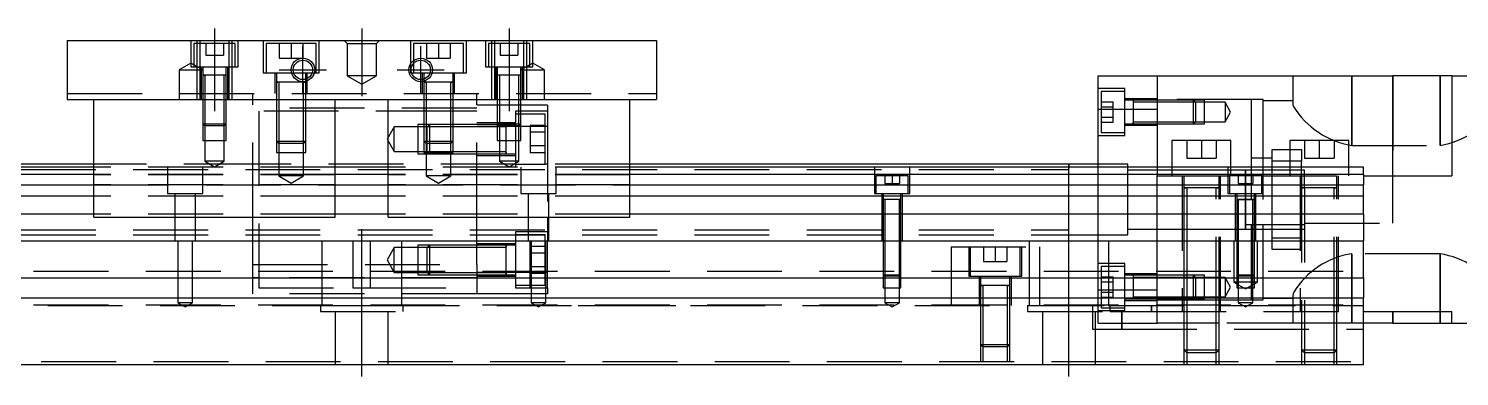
# Model space of a CAD drawing. Extents: x -13 to 549, y -281 to 77.
# Drawn here: x 113.4 to 356.3, y -223.6 to -164.6 of the extents above; entities that cross this region are included whole.
import ezdxf

# ---------------------------------------------------------------- set-up
doc = ezdxf.new("R2010")
doc.units = 0
doc.linetypes.add('CENTER', pattern=[50.8, 31.75, -6.35, 6.35, -6.35])
doc.linetypes.add('DASHED', pattern=[19.05, 12.7, -6.35])
doc.layers.get('0').update_dxf_attribs({"linetype": 'CONTINUOUS'})
doc.layers.add('CENTER', color=1, linetype='CENTER')

msp = doc.modelspace()

# ---------------------------------------------------------------- linework, layer by layer
at = {"color": 7, "linetype": 'CONTINUOUS'}
for p, q in [((120, -166.61), (120, -176.61)), ((120, -166.61), (220, -166.61)), ((220, -166.61), (220, -176.61)), ((295, -178.28029), (295, -172.61)), ((295, -172.61), (305, -172.61)), ((305, -172.61), (345, -172.61)), ((305, -172.61), (305, -188.11)), ((345, -189.61), (345, -172.61)), ((355, -172.61), (345, -172.61)), ((355, -172.61), (355, -189.61)), ((355, -172.61), (369, -172.61)), ((120, -176.61), (220, -176.61)), ((124.5, -196.61), (124.5, -176.61)), ((165.5, -196.61), (165.5, -176.61)), ((174.5, -196.61), (174.5, -176.61)), ((215.5, -196.61), (215.5, -176.61)), ((295, -188.11), (295, -178.28029)), ((295, -178.28029), (305, -178.28029)), ((317.5, -183.61), (307.5, -183.61)), ((307.5, -183.61), (307.5, -188.11)), ((317.5, -188.11), (317.5, -183.61)), ((337.5, -183.61), (327.5, -183.61)), ((327.5, -183.61), (327.5, -188.11)), ((337.5, -188.11), (337.5, -183.61)), ((124.5, -188.11), (0, -188.11)), ((124.5, -189.362272), (0, -189.362272)), ((124.5, -187.61), (60.5, -187.61)), ((174.5, -188.11), (165.5, -188.11)), ((174.5, -189.362272), (165.5, -189.362272)), ((290.005, -187.61), (215.5, -187.61)), ((340, -188.11), (215.5, -188.11)), ((340, -189.362272), (215.5, -189.362272)), ((295, -187.61), (289.995, -187.61)), ((290, -193.61), (290, -187.609994)), ((290, -199.610006), (290, -187.609994)), ((290, -188.108756), (290, -187.61)), ((290, -198.735), (290, -188.485)), ((320, -193.61), (320, -188.609994)), ((320, -198.610006), (320, -188.609994)), ((320, -189.36), (320, -189.61)), ((321, -189.36), (320, -189.36)), ((324.5, -189.36), (321, -189.36)), ((327.5, -189.36), (324.5, -189.36)), ((329.5, -189.36), (327.5, -189.36)), ((330, -189.36), (329.5, -189.36)), ((340, -189.362272), (340, -188.11)), ((340, -189.362272), (340, -191.13668)), ((0, -191.13668), (124.5, -191.13668)), ((165.5, -191.13668), (174.5, -191.13668)), ((215.5, -191.13668), (340, -191.13668)), ((320, -190.91), (320, -192.61)), ((340, -189.61), (355, -189.61)), ((340, -193.033076), (340, -191.13668)), ((124.5, -193.033076), (0, -193.033076)), ((174.5, -193.033076), (165.5, -193.033076)), ((340, -193.033076), (215.5, -193.033076)), ((320, -192.61), (320, -193.61)), ((340, -196.087372), (340, -193.033076)), ((124.5, -196.087372), (0, -196.087372)), ((124.5, -196.61), (165.5, -196.61)), ((174.5, -196.087372), (165.5, -196.087372)), ((174.5, -196.61), (215.5, -196.61)), ((340, -196.087372), (215.5, -196.087372)), ((340, -196.087372), (340, -200.61)), ((290, -199.610006), (290, -198.735)), ((320, -197.86), (330, -197.86)), ((0, -200.61), (340, -200.61)), ((340, -206.91), (340, -200.61)), ((0, -206.91), (340, -206.91)), ((340, -206.91), (340, -210.31)), ((0, -210.31), (340, -210.31)), ((340, -221.61), (340, -210.31)), ((340, -212.61), (355, -212.61)), ((345, -214.61), (345, -212.61)), ((355, -214.61), (355, -212.61)), ((345, -214.61), (340, -214.61)), ((345, -214.61), (355, -214.61)), ((355, -214.61), (369, -214.61)), ((0, -221.61), (340, -221.61))]:
    msp.add_line(p, q, dxfattribs=at)
at = {"color": 3, "linetype": 'DASHED'}
for p, q in [((141, -166.61), (141, -171.11)), ((148.5, -167.11), (141.5, -167.11)), ((141.5, -167.11), (141.5, -171.11)), ((142.000006, -166.61), (142.000006, -167.11)), ((142.000006, -167.11), (142.000006, -171.11)), ((142.5, -166.61), (142.5, -176.61)), ((143.5, -167.11), (143.5, -169.11)), ((145, -167.11), (145, -169.11)), ((146.5, -167.11), (146.5, -169.11)), ((147.5, -176.61), (147.5, -166.61)), ((147.999994, -167.11), (147.999994, -166.61)), ((147.999994, -171.11), (147.999994, -167.11)), ((148.5, -171.11), (148.5, -167.11)), ((149, -171.11), (149, -166.61)), ((153.25, -166.61), (153.25, -172.11)), ((162.25, -167.11), (153.75, -167.11)), ((153.75, -167.11), (153.75, -172.11)), ((156, -167.11), (156, -169.61)), ((158, -167.11), (158, -169.61)), ((160, -167.11), (160, -169.61)), ((162.25, -172.11), (162.25, -167.11)), ((162.75, -172.11), (162.75, -166.61)), ((167.5, -167.11), (167, -166.61)), ((167.5, -167.11), (167.5, -172.61)), ((167.5, -167.11), (172.5, -167.11)), ((172.5, -167.11), (173, -166.61)), ((172.5, -172.61), (172.5, -167.11)), ((178.25, -166.61), (178.25, -172.11)), ((187.25, -167.11), (178.75, -167.11)), ((178.75, -167.11), (178.75, -170.04875)), ((181, -167.11), (181, -169.61)), ((183, -167.11), (183, -169.61)), ((185, -167.11), (185, -169.61)), ((187.25, -172.11), (187.25, -167.11)), ((187.75, -172.11), (187.75, -166.61)), ((191, -166.61), (191, -171.11)), ((198.5, -167.11), (191.5, -167.11)), ((191.5, -167.11), (191.5, -171.11)), ((192.000006, -166.61), (192.000006, -167.11)), ((192.000006, -167.11), (192.000006, -171.11)), ((192.5, -166.61), (192.5, -176.61)), ((193.5, -167.11), (193.5, -169.11)), ((195, -167.11), (195, -169.11)), ((196.5, -167.11), (196.5, -169.11)), ((197.5, -176.61), (197.5, -166.61)), ((197.999994, -167.11), (197.999994, -166.61)), ((197.999994, -171.11), (197.999994, -167.11)), ((198.5, -171.11), (198.5, -167.11)), ((199, -171.11), (199, -166.61)), ((143.5, -169.11), (145, -169.11)), ((145, -169.11), (146.5, -169.11)), ((156, -169.61), (158, -169.61)), ((158, -169.61), (160, -169.61)), ((181, -169.61), (183, -169.61)), ((183, -169.61), (185, -169.61)), ((193.5, -169.11), (195, -169.11)), ((195, -169.11), (196.5, -169.11)), ((141, -170.4553), (139, -171.61)), ((139, -171.61), (143, -171.61)), ((139, -171.61), (139, -176.61)), ((143, -171.61), (141, -170.4553)), ((141, -171.11), (149, -171.11)), ((142.000006, -171.11), (142.000006, -176.61)), ((142.75, -171.11), (142.75, -176.61)), ((143, -171.11), (143, -172.51)), ((147, -172.51), (147, -171.11)), ((147.25, -176.61), (147.25, -171.11)), ((147.999994, -176.61), (147.999994, -171.11)), ((153.25, -172.11), (162.75, -172.11)), ((155.25, -172.11), (155.25, -175.61)), ((155.5, -172.11), (155.5, -173.71)), ((160.5, -173.182418), (160.5, -172.11)), ((160.75, -175.61), (160.75, -172.11)), ((178.25, -172.11), (187.75, -172.11)), ((178.75, -170.04875), (178.75, -170.532968)), ((178.75, -170.532968), (178.75, -172.11)), ((180.25, -172.11), (180.25, -175.61)), ((180.5, -172.11), (180.5, -173.182418)), ((185.5, -173.71), (185.5, -172.11)), ((185.75, -175.61), (185.75, -172.11)), ((191, -171.11), (199, -171.11)), ((192.000006, -171.11), (192.000006, -176.61)), ((192.75, -171.11), (192.75, -176.61)), ((193, -171.11), (193, -172.51)), ((199, -170.4553), (197, -171.61)), ((197, -172.51), (197, -171.11)), ((197, -171.61), (201, -171.61)), ((197.25, -176.61), (197.25, -171.11)), ((197.999994, -176.61), (197.999994, -171.11)), ((201, -171.61), (199, -170.4553)), ((201, -176.61), (201, -171.61)), ((147.000006, -172.51), (142.999994, -172.51)), ((147.000006, -172.51), (142.999994, -172.51)), ((147.000006, -172.51), (142.999994, -172.51)), ((143, -172.505), (143, -172.51)), ((143, -172.51), (143.216462, -172.51)), ((143.216708, -172.51), (143, -172.51)), ((143, -172.51), (143, -176.61)), ((143, -172.51), (143, -172.515)), ((146.783332, -172.51), (143.216708, -172.51)), ((143.35, -172.51), (143.35, -176.61)), ((146.65, -176.61), (146.65, -172.51)), ((147, -172.51), (146.783332, -172.51)), ((146.783538, -172.51), (147, -172.51)), ((147, -172.51), (147, -172.505)), ((147, -176.61), (147, -172.51)), ((147, -172.515), (147, -172.51)), ((160.500006, -173.71), (155.499994, -173.71)), ((160.500006, -173.71), (155.499994, -173.71)), ((155.5, -173.705), (155.5, -173.71)), ((155.5, -173.71), (155.757448, -173.71)), ((155.757468, -173.71), (155.5, -173.71)), ((155.5, -173.71), (155.5, -173.715)), ((155.5, -173.71), (155.5, -175.61)), ((160.013852, -173.71), (155.757468, -173.71)), ((155.9, -173.71), (155.9, -175.61)), ((160.242552, -173.71), (160.013852, -173.71)), ((160.1, -175.61), (160.1, -173.71)), ((160.5, -173.71), (160.242552, -173.71)), ((160.242602, -173.71), (160.5, -173.71)), ((160.5, -173.546492), (160.5, -173.182418)), ((160.5, -173.71), (160.5, -173.546492)), ((160.5, -173.71), (160.5, -173.705)), ((160.5, -173.715), (160.5, -173.71)), ((160.5, -175.61), (160.5, -173.71)), ((167.5, -172.61), (170, -174.053376)), ((172.5, -172.61), (167.5, -172.61)), ((170, -174.053376), (172.5, -172.61)), ((185.500006, -173.71), (180.499994, -173.71)), ((185.500006, -173.71), (180.499994, -173.71)), ((185.500006, -173.71), (180.499994, -173.71)), ((180.5, -173.182418), (180.5, -173.546492)), ((180.5, -173.546492), (180.5, -173.71)), ((180.5, -173.705), (180.5, -173.71)), ((180.5, -173.71), (180.757448, -173.71)), ((180.757468, -173.71), (180.5, -173.71)), ((180.5, -173.71), (180.5, -173.715)), ((180.5, -173.71), (180.5, -175.61)), ((185.242552, -173.71), (180.757468, -173.71)), ((180.9, -173.71), (180.9, -175.61)), ((185.1, -175.61), (185.1, -173.71)), ((185.5, -173.71), (185.242552, -173.71)), ((185.242602, -173.71), (185.5, -173.71)), ((185.5, -173.71), (185.5, -173.705)), ((185.5, -173.715), (185.5, -173.71)), ((185.5, -175.61), (185.5, -173.71)), ((197.000006, -172.51), (192.999994, -172.51)), ((197.000006, -172.51), (192.999994, -172.51)), ((193, -172.505), (193, -172.51)), ((193.216708, -172.51), (193, -172.51)), ((193, -172.51), (193, -176.61)), ((193, -172.51), (193, -172.515)), ((196.783332, -172.51), (193.216708, -172.51)), ((193.35, -172.51), (193.35, -176.61)), ((196.65, -176.61), (196.65, -172.51)), ((197, -172.51), (196.783332, -172.51)), ((197, -172.51), (197, -172.505)), ((197, -176.61), (197, -172.51)), ((197, -172.515), (197, -172.51)), ((299.5, -174.760758), (295, -174.760758)), ((299.5, -182.760758), (299.5, -174.760758)), ((328, -172.61), (328, -177.344622)), ((338, -184.414212), (338, -172.61)), ((338, -172.61), (338, -184.414212)), ((345, -172.61), (345, -189.61)), ((353, -172.61), (353, -184.414212)), ((353, -184.414212), (353, -172.61)), ((120, -175.61), (220, -175.61)), ((143, -176.61), (143, -180.76)), ((143.000006, -176.61), (143.000002, -180.76)), ((143.35, -176.61), (143.35, -181.11)), ((146.65, -181.11), (146.65, -176.61)), ((146.999998, -180.76), (146.999994, -176.61)), ((147, -180.76), (147, -176.61)), ((151.5, -176.61), (151.5, -175.61)), ((151.5, -196.61), (151.5, -176.61)), ((155.5, -175.61), (155.5, -183.71)), ((155.500006, -175.61), (155.500006, -183.71)), ((155.9, -175.61), (155.9, -184.11)), ((160.1, -184.11), (160.1, -175.61)), ((160.499994, -183.71), (160.499994, -175.61)), ((160.5, -183.71), (160.5, -175.61)), ((180.5, -175.61), (180.5, -183.71)), ((180.500006, -175.61), (180.500006, -183.71)), ((180.9, -175.61), (180.9, -184.11)), ((185.1, -176.61), (185.1, -175.61)), ((185.1, -184.11), (185.1, -176.61)), ((185.499994, -176.61), (185.499994, -175.61)), ((185.499994, -183.710006), (185.499994, -176.61)), ((185.5, -176.61), (185.5, -175.61)), ((185.5, -183.71), (185.5, -176.61)), ((189.5, -176.61), (189.5, -175.61)), ((189.5, -196.61), (189.5, -176.61)), ((193, -176.61), (193, -180.76)), ((193.000006, -176.61), (193.000002, -180.76)), ((193.35, -176.61), (193.35, -181.11)), ((196.65, -181.11), (196.65, -176.61)), ((196.999998, -180.76), (196.999994, -176.61)), ((197, -180.76), (197, -176.61)), ((295.5, -175.260758), (295.5, -178.760758)), ((299.5, -175.260758), (295.5, -175.260758)), ((295.5, -177.028706), (297.5, -177.028706)), ((297.5, -177.894732), (297.5, -177.028706)), ((305, -176.510758), (299.5, -176.510758)), ((300.9, -176.760758), (299.5, -176.760758)), ((300.9, -176.760758), (300.895, -176.760758)), ((300.9, -176.760752), (300.9, -180.760762)), ((300.9, -176.760752), (300.9, -177.110758)), ((300.9, -176.760758), (300.9, -176.977426)), ((305, -176.760758), (300.9, -176.760758)), ((300.905, -176.760758), (300.9, -176.760758)), ((300.9, -176.977426), (300.9, -178.760758)), ((300.9, -177.110758), (300.9, -178.627714)), ((305, -177.110758), (300.9, -177.110758)), ((321, -176.61), (305, -176.61)), ((311.15, -176.760758), (305, -176.760758)), ((311.15, -176.76076), (305, -176.760762)), ((311.5, -177.110758), (305, -177.110758)), ((311.15, -178.760758), (311.15, -176.760758)), ((311.5, -177.110758), (311.15, -176.760758)), ((313, -176.760762), (311.15, -176.76076)), ((311.5, -177.110758), (311.5, -178.760758)), ((313, -177.110758), (311.5, -177.110758)), ((313, -180.760752), (313, -176.760762)), ((316.5, -177.110758), (313, -177.110758)), ((316.5, -177.110758), (316.5, -180.410758)), ((317.452628, -178.760758), (316.5, -177.110758)), ((321, -188.11), (321, -176.61)), ((323, -176.61), (321, -176.61)), ((323, -188.11), (323, -176.61)), ((328, -176.86), (323, -176.86)), ((189.5, -178.11), (151.5, -178.11)), ((152.5, -178.61), (152.5, -206.91)), ((185.1, -178.61), (152.5, -178.61)), ((185.5, -178.61), (185.1, -178.61)), ((189.5, -178.61), (185.5, -178.61)), ((193, -177.61), (189.5, -177.61)), ((193.35, -177.61), (193, -177.61)), ((196.65, -177.61), (193.35, -177.61)), ((196.1, -178.61), (196.1, -188.11)), ((201.5, -178.61), (196.1, -178.61)), ((196.65, -179.11), (196.1, -179.11)), ((197, -177.61), (196.65, -177.61)), ((197, -179.11), (196.65, -179.11)), ((201.5, -177.61), (197, -177.61)), ((201.1, -179.11), (197, -179.11)), ((201.1, -187.61), (201.1, -179.11)), ((201.5, -177.61), (201.5, -181.240684)), ((295.5, -177.894732), (297.5, -177.894732)), ((295.5, -178.760758), (295.5, -182.260758)), ((295.5, -179.626782), (297.5, -179.626782)), ((297.5, -179.626782), (297.5, -177.894732)), ((297.5, -180.492808), (297.5, -179.626782)), ((300.9, -178.627714), (300.9, -178.893802)), ((300.9, -178.760758), (300.9, -180.760762)), ((300.9, -178.760758), (300.9, -180.54405)), ((300.9, -178.893802), (300.9, -180.410758)), ((311.15, -180.760758), (311.15, -178.760758)), ((311.5, -178.760758), (311.5, -180.410758)), ((316.5, -180.410758), (317.452628, -178.760758)), ((328, -177.344622), (328.03311, -177.566202)), ((328.03311, -177.566202), (328.13006, -177.82654)), ((143, -180.76), (147, -180.76)), ((143, -180.76), (143.35, -181.11)), ((143.000002, -180.76), (143.000006, -183.61)), ((146.65, -181.11), (143.35, -181.11)), ((143.35, -181.11), (143.35, -183.61)), ((146.65, -181.11), (147, -180.76)), ((146.65, -183.61), (146.65, -181.11)), ((146.999994, -183.61), (146.999998, -180.76)), ((175.5, -181.26), (174.287564, -183.36)), ((175.5, -185.46), (175.5, -181.26)), ((179.5, -181.26), (175.5, -181.26)), ((181.5, -180.860002), (179.5, -180.860006)), ((179.5, -180.860006), (179.5, -185.859994)), ((181.1, -181.26), (179.5, -181.26)), ((181.5, -180.86), (181.1, -181.26)), ((181.1, -185.46), (181.1, -181.26)), ((185.1, -181.26), (181.1, -181.26)), ((181.5, -180.86), (181.5, -185.86)), ((185.1, -180.86), (181.5, -180.86)), ((185.1, -180.860006), (181.5, -180.860002)), ((185.5, -180.86), (185.1, -180.86)), ((185.5, -180.860006), (185.1, -180.860006)), ((185.5, -181.26), (185.1, -181.26)), ((189.5, -180.86), (185.5, -180.86)), ((189.5, -180.860006), (185.5, -180.860006)), ((189.5, -181.26), (185.5, -181.26)), ((196.1, -180.61), (189.5, -180.61)), ((193.000006, -180.86), (189.5, -180.86)), ((193.000006, -181.240684), (189.5, -181.240684)), ((193.000006, -181.26), (189.5, -181.26)), ((193, -180.76), (197, -180.76)), ((193, -180.76), (193.35, -181.11)), ((193.000002, -180.76), (193.000006, -183.61)), ((193.1, -180.86), (193.000006, -180.86)), ((196.999994, -181.240684), (193.000006, -181.240684)), ((194.5, -181.26), (193.000006, -181.26)), ((193.35, -180.86), (193.1, -180.86)), ((194.505, -180.86), (193.35, -180.86)), ((196.65, -181.11), (193.35, -181.11)), ((193.35, -181.11), (193.35, -183.61)), ((196.1, -180.86), (194.495, -180.86)), ((194.5, -183.36), (194.5, -180.859994)), ((194.5, -185.860006), (194.5, -180.859994)), ((194.5, -181.11), (194.5, -180.859994)), ((194.5, -180.86), (194.5, -181.117448)), ((194.5, -181.10953), (194.5, -180.86)), ((194.5, -181.10953), (194.5, -180.86)), ((194.5, -183.159974), (194.5, -181.10953)), ((194.5, -181.26), (194.5, -181.11)), ((194.5, -183.61), (194.5, -181.26)), ((196.65, -181.11), (197, -180.76)), ((196.65, -183.61), (196.65, -181.11)), ((196.999994, -183.61), (196.999998, -180.76)), ((201.5, -181.240684), (196.999994, -181.240684)), ((198.6, -181.050598), (198.6, -182.2053)), ((201.1, -181.050598), (198.6, -181.050598)), ((201.5, -181.240684), (201.5, -196.61)), ((295.5, -180.492808), (297.5, -180.492808)), ((299.5, -180.760758), (300.905, -180.760758)), ((299.5, -181.010758), (305, -181.010758)), ((300.895, -180.760758), (305, -180.760758)), ((300.9, -180.410758), (300.9, -180.760762)), ((300.9, -180.410758), (305, -180.410758)), ((300.9, -180.54405), (300.9, -180.760758)), ((300.9, -180.54405), (300.9, -180.760758)), ((300.9, -180.760758), (300.9, -180.54409)), ((305, -180.410758), (311.5, -180.410758)), ((305, -180.760752), (311.15, -180.760756)), ((305, -180.760758), (311.15, -180.760758)), ((311.15, -180.760758), (311.5, -180.410758)), ((311.15, -180.760756), (313, -180.760752)), ((311.5, -180.410758), (313, -180.410758)), ((313, -180.410758), (316.5, -180.410758)), ((143.000006, -183.61), (146.999994, -183.61)), ((143.35, -183.61), (143.35, -187.11)), ((146.65, -187.11), (146.65, -183.61)), ((155.5, -183.71), (160.5, -183.71)), ((155.5, -183.71), (155.9, -184.11)), ((155.500006, -183.71), (155.500006, -185.61)), ((160.1, -184.11), (155.9, -184.11)), ((155.9, -184.11), (155.9, -185.61)), ((160.1, -184.11), (160.5, -183.71)), ((160.1, -185.61), (160.1, -184.11)), ((160.499994, -185.61), (160.499994, -183.71)), ((174.287564, -183.36), (175.5, -185.46)), ((180.5, -183.71), (185.5, -183.71)), ((180.5, -183.71), (180.9, -184.11)), ((180.500006, -183.71), (180.500006, -185.61)), ((185.1, -184.11), (180.9, -184.11)), ((180.9, -184.11), (180.9, -185.61)), ((185.1, -184.11), (185.5, -183.71)), ((185.1, -185.61), (185.1, -184.11)), ((185.499994, -185.61), (185.499994, -183.710006)), ((193.000006, -183.61), (196.999994, -183.61)), ((193.35, -183.61), (193.35, -187.11)), ((194.5, -183.56002), (194.5, -183.159974)), ((194.5, -185.602552), (194.5, -183.56002)), ((194.5, -185.46), (194.5, -183.61)), ((196.65, -187.11), (196.65, -183.61)), ((201.1, -182.2053), (198.6, -182.2053)), ((198.6, -182.2053), (198.6, -184.5147)), ((198.6, -184.5147), (198.6, -185.669402)), ((201.1, -184.5147), (198.6, -184.5147)), ((295, -182.760758), (299.5, -182.760758)), ((295.5, -182.260758), (299.5, -182.260758)), ((310, -183.61), (310, -186.61)), ((312.5, -183.61), (312.5, -186.61)), ((315, -183.61), (315, -186.61)), ((330, -183.61), (330, -186.61)), ((332.5, -183.61), (332.5, -186.61)), ((335, -183.61), (335, -186.61)), ((338, -184.414212), (353, -184.414212)), ((155.500006, -185.61), (160.499994, -185.61)), ((155.9, -185.61), (155.9, -189.61)), ((160.1, -189.61), (160.1, -185.61)), ((175.5, -185.46), (179.5, -185.46)), ((179.5, -185.46), (181.1, -185.46)), ((179.5, -185.859994), (181.5, -185.859994)), ((180.500006, -185.61), (185.499994, -185.61)), ((180.9, -185.61), (180.9, -189.61)), ((181.1, -185.46), (189.5, -185.46)), ((181.1, -185.46), (181.5, -185.86)), ((181.1, -185.46), (189.5, -185.46)), ((181.5, -185.859994), (189.5, -185.859994)), ((181.5, -185.86), (189.5, -185.86)), ((185.1, -189.61), (185.1, -185.61)), ((189.5, -185.46), (194.5, -185.46)), ((189.5, -185.86), (194.505, -185.86)), ((189.5, -186.11), (196.1, -186.11)), ((194.495, -185.86), (196.1, -185.86)), ((194.5, -185.860006), (194.5, -185.46)), ((194.5, -185.86), (194.5, -185.602552)), ((194.5, -185.602602), (194.5, -185.86)), ((201.1, -185.669402), (198.6, -185.669402)), ((310, -186.61), (312.5, -186.61)), ((312.5, -186.61), (315, -186.61)), ((324.5, -186.61), (321, -186.61)), ((324.5, -185.11), (327.5, -185.11)), ((324.5, -187.11), (324.5, -185.11)), ((327.5, -185.11), (329.5, -185.11)), ((329.5, -185.11), (329.5, -187.11)), ((330, -186.61), (332.5, -186.61)), ((332.5, -186.61), (335, -186.61)), ((55, -188.485), (290, -188.485)), ((152.5, -187.61), (124.5, -187.61)), ((165.5, -188.11), (124.5, -188.11)), ((165.5, -189.362272), (124.5, -189.362272)), ((137, -188.11), (137, -192.61)), ((143, -192.61), (143, -188.11)), ((146.65, -187.11), (143.35, -187.11)), ((143.35, -187.11), (145, -188.062628)), ((145, -188.062628), (146.65, -187.11)), ((196.1, -187.61), (152.5, -187.61)), ((215.5, -188.11), (174.5, -188.11)), ((215.5, -189.362272), (174.5, -189.362272)), ((196.65, -187.11), (193.35, -187.11)), ((193.35, -187.11), (195, -188.062628)), ((195, -188.062628), (196.65, -187.11)), ((196.1, -187.61), (201.1, -187.61)), ((197, -188.11), (197, -192.61)), ((201.5, -187.61), (201.1, -187.61)), ((215.5, -187.61), (201.5, -187.61)), ((203, -192.61), (203, -188.11)), ((257, -188.11), (257, -192.61)), ((263, -192.61), (263, -188.11)), ((290, -187.61), (290, -188.284782)), ((290, -193.409962), (290, -188.108756)), ((300, -187.61), (295, -187.61)), ((295, -200.61), (295, -188.11)), ((300, -188.11), (300, -187.61)), ((300, -193.61), (300, -188.11)), ((305, -188.61), (300, -188.61)), ((305, -188.11), (305, -189.61)), ((307.5, -188.61), (305, -188.61)), ((307.5, -188.11), (307.5, -189.61)), ((317.5, -188.61), (307.5, -188.61)), ((317, -188.11), (317, -192.61)), ((317.5, -189.61), (317.5, -188.11)), ((320.005, -188.61), (317.5, -188.61)), ((321, -188.61), (319.995, -188.61)), ((320, -188.61), (320, -189.174922)), ((320, -189.17491), (320, -188.61)), ((320, -189.174922), (320, -189.5097)), ((321, -189.61), (321, -188.11)), ((324.5, -188.61), (321, -188.61)), ((323, -192.61), (323, -188.11)), ((327.5, -187.11), (324.5, -187.11)), ((324.5, -188.11), (324.5, -187.11)), ((324.5, -189.61), (324.5, -188.11)), ((327.5, -188.61), (324.5, -188.61)), ((329.5, -187.11), (327.5, -187.11)), ((327.5, -188.11), (327.5, -189.61)), ((329.5, -188.61), (327.5, -188.61)), ((329.5, -188.11), (329.5, -187.11)), ((329.5, -189.61), (329.5, -188.11)), ((330, -188.61), (329.5, -188.61)), ((330, -189.61), (330, -188.61)), ((337.5, -189.61), (337.5, -188.11)), ((165.5, -189.407056), (124.5, -189.407056)), ((165.5, -191.11), (124.5, -191.11)), ((124.5, -191.13668), (165.5, -191.13668)), ((160.1, -189.61), (155.9, -189.61)), ((155.9, -189.61), (158, -190.822436)), ((158, -190.822436), (160.1, -189.61)), ((215.5, -189.407056), (174.5, -189.407056)), ((215.5, -191.11), (174.5, -191.11)), ((174.5, -191.13668), (215.5, -191.13668)), ((185.1, -189.61), (180.9, -189.61)), ((180.9, -189.61), (183, -190.822436)), ((183, -190.822436), (185.1, -189.61)), ((262.75, -189.61), (257.25, -189.61)), ((257.25, -189.61), (257.25, -192.61)), ((258.75, -189.61), (258.75, -190.91)), ((258.75, -190.91), (260, -190.91)), ((260, -189.61), (260, -190.91)), ((260, -190.91), (261.25, -190.91)), ((261.25, -189.61), (261.25, -190.91)), ((262.75, -192.61), (262.75, -189.61)), ((305, -189.61), (317.25, -189.61)), ((305, -200.61), (305, -189.61)), ((309.25, -189.61), (309.25, -212.61)), ((315.500006, -191.61), (309.499994, -191.61)), ((315.500006, -191.61), (309.499994, -191.61)), ((315.500006, -191.61), (309.499994, -191.61)), ((309.5, -189.61), (309.5, -191.61)), ((309.5, -191.605), (309.5, -191.61)), ((309.5, -191.61), (309.84965, -191.61)), ((309.849602, -191.61), (309.5, -191.61)), ((309.5, -191.61), (309.5, -191.615)), ((309.5, -191.61), (309.5, -200.61)), ((315.15035, -191.61), (309.849602, -191.61)), ((310, -191.61), (310, -200.61)), ((315, -212.61), (315, -191.61)), ((315.150204, -191.61), (315.5, -191.61)), ((315.5, -191.61), (315.15035, -191.61)), ((315.5, -191.61), (315.5, -189.61)), ((315.5, -191.61), (315.5, -191.605)), ((315.5, -191.615), (315.5, -191.61)), ((315.5, -212.61), (315.5, -191.61)), ((315.75, -212.61), (315.75, -189.61)), ((322.75, -189.61), (317.25, -189.61)), ((317.25, -189.61), (317.25, -192.61)), ((318.75, -189.61), (318.75, -190.91)), ((318.75, -190.91), (320, -190.91)), ((320, -189.61), (320, -190.91)), ((320, -190.91), (321.25, -190.91)), ((320, -191.00963), (320, -192.609882)), ((321, -192.61), (321, -189.61)), ((321.25, -189.61), (321.25, -190.91)), ((322.75, -189.61), (340, -189.61)), ((322.75, -192.61), (322.75, -189.61)), ((324.5, -200.11), (324.5, -189.61)), ((329.25, -189.61), (329.25, -212.61)), ((335.500006, -191.61), (329.499994, -191.61)), ((335.500006, -191.61), (329.499994, -191.61)), ((329.5, -189.61), (329.5, -191.61)), ((329.5, -191.605), (329.5, -191.61)), ((329.5, -191.61), (329.84965, -191.61)), ((329.849602, -191.61), (329.5, -191.61)), ((329.5, -191.61), (329.5, -212.61)), ((329.5, -191.61), (329.5, -191.615)), ((335.15035, -191.61), (329.849602, -191.61)), ((330, -191.61), (330, -189.61)), ((330, -191.61), (330, -212.61)), ((335, -212.61), (335, -191.61)), ((335.150204, -191.61), (335.5, -191.61)), ((335.5, -191.61), (335.15035, -191.61)), ((335.5, -191.61), (335.5, -189.61)), ((335.5, -191.61), (335.5, -191.605)), ((335.5, -212.61), (335.5, -191.61)), ((335.5, -191.615), (335.5, -191.61)), ((335.75, -212.61), (335.75, -189.61)), ((345, -197.61), (345, -189.61)), ((165.5, -193.033076), (124.5, -193.033076)), ((137, -192.61), (143, -192.61)), ((138.25, -192.61), (138.25, -200.61)), ((141.75, -200.61), (141.75, -192.61)), ((215.5, -193.033076), (174.5, -193.033076)), ((197, -192.61), (203, -192.61)), ((198.25, -192.61), (198.25, -200.61)), ((201.75, -200.61), (201.75, -192.61)), ((257, -192.61), (263, -192.61)), ((258.25, -192.61), (258.25, -200.61)), ((259.998804, -193.61), (258.499994, -193.61)), ((258.5, -192.61), (258.5, -193.61)), ((258.5, -193.605), (258.5, -193.61)), ((258.624678, -193.61), (258.5, -193.61)), ((258.5, -193.61), (258.5, -200.61)), ((258.5, -193.61), (258.5, -193.615)), ((259.998804, -193.61), (258.624678, -193.61)), ((258.75, -193.61), (258.75, -200.61)), ((261.500006, -193.61), (259.998804, -193.61)), ((261.37533, -193.61), (259.998804, -193.61)), ((261.25, -200.61), (261.25, -193.61)), ((261.5, -193.61), (261.37533, -193.61)), ((261.5, -193.61), (261.5, -192.61)), ((261.5, -193.61), (261.5, -193.605)), ((261.5, -200.61), (261.5, -193.61)), ((261.5, -193.615), (261.5, -193.61)), ((261.75, -200.61), (261.75, -192.61)), ((290, -199.609164), (290, -193.409962)), ((300, -199.61), (300, -193.61)), ((317, -192.61), (323, -192.61)), ((318.25, -192.61), (318.25, -200.61)), ((321.500006, -193.61), (318.499994, -193.61)), ((320, -193.61), (318.499994, -193.61)), ((318.5, -192.61), (318.5, -193.61)), ((318.5, -193.605), (318.5, -193.61)), ((318.5, -193.61), (318.62467, -193.61)), ((318.624678, -193.61), (318.5, -193.61)), ((318.5, -193.61), (318.5, -193.615)), ((318.5, -193.61), (318.5, -200.61)), ((318.62467, -193.61), (321.375392, -193.61)), ((319.998804, -193.61), (318.624678, -193.61)), ((318.75, -193.61), (318.75, -200.61)), ((321.37533, -193.61), (319.998804, -193.61)), ((320, -192.609882), (320, -193.409974)), ((320, -193.409974), (320, -193.61)), ((321.500006, -193.61), (320, -193.61)), ((320, -193.61), (320, -197.86)), ((320, -193.61), (320, -198.045962)), ((321, -193.61), (321, -192.61)), ((321, -210.61), (321, -193.61)), ((321.25, -200.61), (321.25, -193.61)), ((321.5, -193.61), (321.37533, -193.61)), ((321.375392, -193.61), (321.5, -193.61)), ((321.5, -193.61), (321.5, -192.61)), ((321.5, -193.61), (321.5, -193.605)), ((321.5, -193.615), (321.5, -193.61)), ((321.5, -200.61), (321.5, -193.61)), ((321.75, -200.61), (321.75, -192.61)), ((323, -193.61), (323, -192.61)), ((323, -210.61), (323, -193.61)), ((165.5, -196.087372), (124.5, -196.087372)), ((165.5, -196.11), (124.5, -196.11)), ((151.5, -200.61), (151.5, -196.61)), ((215.5, -196.087372), (174.5, -196.087372)), ((215.5, -196.11), (174.5, -196.11)), ((189.5, -200.61), (189.5, -196.61)), ((201.5, -196.61), (201.5, -200.61)), ((55, -198.735), (290, -198.735)), ((196.1, -199.11), (196.1, -208.61)), ((201.5, -199.11), (196.1, -199.11)), ((300, -198.61), (305, -198.61)), ((305, -198.61), (309.5, -198.61)), ((309.5, -198.61), (310, -198.61)), ((310, -198.61), (320.005, -198.61)), ((319.995, -198.61), (329.5, -198.61)), ((320, -198.610006), (320, -197.86)), ((320, -198.61), (320, -198.045962)), ((320, -198.045962), (320, -198.61)), ((320.005, -198.61), (329.5, -198.61)), ((329.5, -198.61), (330, -198.61)), ((330, -197.61), (345, -197.61)), ((55, -199.61), (290, -199.61)), ((138.75, -200.61), (138.75, -208.61)), ((141.25, -208.61), (141.25, -200.61)), ((151.5, -204.61), (151.5, -200.61)), ((163.291796, -211.61), (163.291796, -200.61)), ((168.500006, -200.61), (168.500006, -206.91)), ((171.499994, -206.91), (171.499994, -200.61)), ((176.708204, -200.61), (176.708204, -211.61)), ((181.5, -201.360002), (179.5, -201.360006)), ((179.5, -201.360006), (179.5, -206.359994)), ((181.5, -201.36), (181.1, -201.76)), ((181.5, -201.36), (181.5, -206.36)), ((189.5, -201.36), (181.5, -201.36)), ((189.5, -201.360006), (181.5, -201.360002)), ((189.5, -204.61), (189.5, -200.61)), ((196.1, -201.11), (189.5, -201.11)), ((194.505, -201.36), (189.5, -201.36)), ((196.1, -201.36), (194.495, -201.36)), ((194.5, -203.86), (194.5, -201.359994)), ((194.5, -206.360006), (194.5, -201.359994)), ((194.5, -201.76), (194.5, -201.359994)), ((194.5, -201.36), (194.5, -201.617448)), ((194.5, -201.617468), (194.5, -201.36)), ((194.5, -201.617468), (194.5, -201.36)), ((201.1, -199.61), (196.1, -199.61)), ((198.500006, -200.61), (198.500006, -206.91)), ((198.75, -200.61), (198.75, -208.61)), ((201.1, -200.61), (201.1, -199.61)), ((201.1, -206.91), (201.1, -200.61)), ((201.25, -208.61), (201.25, -200.61)), ((201.499994, -206.91), (201.499994, -200.61)), ((258.5, -200.61), (258.5, -206.36)), ((258.500006, -200.61), (258.500002, -206.36)), ((258.75, -200.61), (258.75, -206.61)), ((261.25, -206.61), (261.25, -200.61)), ((261.499998, -206.36), (261.499994, -200.61)), ((261.5, -206.36), (261.5, -200.61)), ((283.291796, -211.61), (283.291796, -200.61)), ((289.995, -199.61), (290, -199.61)), ((290, -199.61), (290, -199.609164)), ((290, -199.61), (295, -199.61)), ((290, -199.61), (290.005, -199.61)), ((295, -199.61), (300, -199.61)), ((295, -206.91), (295, -200.61)), ((296.708204, -200.61), (296.708204, -211.61)), ((305, -206.91), (305, -200.61)), ((309.5, -200.61), (309.5, -206.91)), ((310, -200.61), (310, -206.91)), ((318, -200.61), (318, -207.61)), ((318.5, -200.61), (318.5, -206.36)), ((318.500006, -200.61), (318.500006, -206.360006)), ((318.75, -200.61), (318.75, -206.61)), ((321.25, -206.61), (321.25, -200.61)), ((321.499994, -206.360006), (321.499994, -200.61)), ((321.5, -206.36), (321.5, -200.61)), ((322, -207.61), (322, -200.61)), ((324.5, -200.11), (329.5, -200.11)), ((324.5, -202.11), (324.5, -200.11)), ((175.5, -201.76), (174.287564, -203.86)), ((174.287564, -203.86), (175.5, -205.96)), ((175.5, -205.96), (175.5, -201.76)), ((179.5, -201.76), (175.5, -201.76)), ((181.1, -201.76), (179.5, -201.76)), ((181.1, -205.96), (181.1, -201.76)), ((189.5, -201.76), (181.1, -201.76)), ((194.5, -201.76), (189.5, -201.76)), ((194.5, -203.659974), (194.5, -201.617468)), ((194.5, -205.96), (194.5, -201.76)), ((194.5, -206.102552), (194.5, -203.659974)), ((198.6, -201.550598), (198.6, -202.7053)), ((201.1, -201.550598), (198.6, -201.550598)), ((201.1, -202.7053), (198.6, -202.7053)), ((198.6, -202.7053), (198.6, -205.0147)), ((270, -201.61), (285, -201.61)), ((270, -201.61), (270, -206.91)), ((273, -201.61), (273, -206.61)), ((273.25, -201.61), (273.25, -206.61)), ((275.5, -201.61), (275.5, -204.11)), ((277.5, -201.61), (277.5, -204.11)), ((279.5, -201.61), (279.5, -204.11)), ((281.75, -206.61), (281.75, -201.61)), ((282, -206.61), (282, -201.61)), ((285, -201.61), (285, -206.91)), ((329.5, -202.11), (324.5, -202.11)), ((353, -202.805788), (338, -202.805788)), ((338, -214.61), (338, -202.805788)), ((338, -202.805788), (338, -212.61)), ((353, -202.805788), (353, -214.61)), ((353, -212.61), (353, -202.805788)), ((0, -205.76), (340, -205.76)), ((151.5, -204.61), (189.5, -204.61)), ((151.5, -206.91), (151.5, -204.61)), ((175.5, -205.96), (179.5, -205.96)), ((179.5, -205.96), (181.1, -205.96)), ((179.5, -206.359994), (181.5, -206.359998)), ((181.1, -205.96), (189.5, -205.96)), ((181.1, -205.96), (181.5, -206.36)), ((181.5, -206.359998), (189.5, -206.359994)), ((181.5, -206.36), (189.5, -206.36)), ((189.5, -204.61), (189.5, -206.91)), ((189.5, -205.96), (194.5, -205.96)), ((198.500006, -205.979316), (189.5, -205.979316)), ((189.5, -206.36), (194.5, -206.36)), ((194.495, -206.36), (194.5, -206.36)), ((194.5, -206.360006), (194.5, -205.96)), ((194.5, -206.36), (194.5, -206.102552)), ((194.5, -206.102602), (194.5, -206.36)), ((194.5, -206.36), (196.1, -206.36)), ((194.5, -206.36), (194.505, -206.36)), ((201.5, -205.979316), (198.500006, -205.979316)), ((201.1, -205.0147), (198.6, -205.0147)), ((198.6, -205.0147), (198.6, -206.169402)), ((201.1, -206.169402), (198.6, -206.169402)), ((258.5, -206.36), (261.5, -206.36)), ((258.5, -206.36), (258.75, -206.61)), ((258.500002, -206.36), (258.500006, -206.91)), ((261.25, -206.61), (261.5, -206.36)), ((261.499994, -206.91), (261.499998, -206.36)), ((275.5, -204.11), (277.5, -204.11)), ((277.5, -204.11), (279.5, -204.11)), ((299.5, -204.459242), (295, -204.459242)), ((295.5, -204.959242), (295.5, -206.91)), ((299.5, -204.959242), (295.5, -204.959242)), ((299.5, -212.459242), (299.5, -204.459242)), ((305, -206.209242), (299.5, -206.209242)), ((318.5, -206.36), (321.5, -206.36)), ((318.5, -206.36), (318.75, -206.61)), ((318.500006, -206.360006), (318.500006, -206.91)), ((321.25, -206.61), (321.5, -206.36)), ((321.499994, -206.91), (321.499994, -206.360006)), ((138.75, -208.61), (138.75, -211.11)), ((141.25, -211.11), (141.25, -208.61)), ((151.5, -206.885918), (189.5, -206.885918)), ((152.5, -206.885918), (151.5, -206.885918)), ((151.5, -209.61), (151.5, -206.91)), ((189.5, -206.885918), (152.5, -206.885918)), ((152.5, -206.91), (152.5, -208.61)), ((152.5, -208.61), (189.5, -208.61)), ((168.500006, -206.91), (168.500006, -208.61)), ((168.500006, -208.61), (171.499994, -208.61)), ((171.499994, -208.61), (171.499994, -206.91)), ((189.5, -206.61), (196.1, -206.61)), ((189.5, -206.91), (189.5, -209.61)), ((196.1, -208.11), (198.500006, -208.11)), ((196.1, -208.61), (198.500006, -208.61)), ((198.500006, -206.91), (198.500006, -208.61)), ((198.500006, -208.11), (201.1, -208.11)), ((198.500006, -208.61), (201.499994, -208.61)), ((198.75, -208.61), (198.75, -211.11)), ((201.1, -208.11), (201.1, -206.91)), ((201.25, -211.11), (201.25, -208.61)), ((201.499994, -208.61), (201.499994, -206.91)), ((201.5, -208.61), (201.5, -209.61)), ((258.500006, -206.91), (258.500006, -208.61)), ((258.500006, -208.61), (261.499994, -208.61)), ((261.25, -206.61), (258.75, -206.61)), ((258.75, -206.61), (258.75, -208.61)), ((258.75, -208.61), (258.75, -211.11)), ((261.25, -208.61), (261.25, -206.61)), ((261.25, -211.11), (261.25, -208.61)), ((261.499994, -208.61), (261.499994, -206.91)), ((270, -206.91), (270, -210.31)), ((273, -206.61), (282, -206.61)), ((274.75, -206.61), (274.75, -211.61)), ((280.000006, -208.21), (274.999994, -208.21)), ((280.000006, -208.21), (274.999994, -208.21)), ((275, -206.61), (275, -206.91)), ((275, -206.91), (275, -208.21)), ((275, -208.205), (275, -208.21)), ((275, -208.21), (275.257448, -208.21)), ((275.257468, -208.21), (275, -208.21)), ((275, -208.21), (275, -210.31)), ((275, -208.21), (275, -208.215)), ((279.742552, -208.21), (275.257468, -208.21)), ((275.4, -208.21), (275.4, -210.31)), ((279.6, -210.31), (279.6, -208.21)), ((280, -208.21), (279.742552, -208.21)), ((279.742602, -208.21), (280, -208.21)), ((280, -206.91), (280, -206.61)), ((280, -208.21), (280, -206.91)), ((280, -208.21), (280, -208.205)), ((280, -210.31), (280, -208.21)), ((280, -208.215), (280, -208.21)), ((280.25, -211.61), (280.25, -206.61)), ((285, -206.91), (285, -210.31)), ((295, -208.93971), (295, -206.91)), ((295.5, -206.727192), (297.5, -206.727192)), ((295.5, -206.91), (295.5, -208.459242)), ((295.5, -207.593218), (297.5, -207.593218)), ((295.5, -208.459242), (295.5, -210.31)), ((297.5, -207.593218), (297.5, -206.727192)), ((297.5, -209.325268), (297.5, -207.593218)), ((300.9, -206.459242), (299.5, -206.459242)), ((300.9, -206.459242), (300.895, -206.459242)), ((300.9, -206.459238), (300.9, -206.91)), ((300.9, -206.459242), (300.9, -206.67591)), ((305, -206.459242), (300.9, -206.459242)), ((300.905, -206.459242), (300.9, -206.459242)), ((300.9, -206.67591), (300.9, -206.909676)), ((305, -206.809242), (300.9, -206.809242)), ((300.9, -206.909676), (300.9, -207.044256)), ((300.9, -206.91), (300.9, -207.044252)), ((300.9, -207.044252), (300.9, -208.319196)), ((300.9, -207.044256), (300.9, -208.459242)), ((300.9, -208.319196), (300.9, -208.599288)), ((300.9, -208.459242), (300.9, -209.874302)), ((300.9, -208.599288), (300.9, -209.874304)), ((309.5, -206.459242), (305, -206.459242)), ((309.5, -206.459248), (305, -206.459248)), ((309.5, -206.809242), (305, -206.809242)), ((305, -210.31), (305, -206.91)), ((310, -206.459242), (309.5, -206.459242)), ((310, -206.459248), (309.5, -206.459248)), ((310, -206.809242), (309.5, -206.809242)), ((309.5, -206.91), (309.5, -210.31)), ((311.15, -206.459242), (310, -206.459242)), ((311.15, -206.459244), (310, -206.459248)), ((311.5, -206.809242), (310, -206.809242)), ((310, -206.91), (310, -210.31)), ((311.15, -206.91), (311.15, -206.459242)), ((311.5, -206.809242), (311.15, -206.459242)), ((313, -206.459248), (311.15, -206.459244)), ((311.15, -208.459242), (311.15, -206.91)), ((311.15, -210.31), (311.15, -208.459242)), ((311.5, -206.809242), (311.5, -206.91)), ((313, -206.809242), (311.5, -206.809242)), ((311.5, -206.91), (311.5, -208.459242)), ((311.5, -208.459242), (311.5, -210.109242)), ((313, -206.91), (313, -206.459248)), ((316.5, -206.809242), (313, -206.809242)), ((313, -210.31), (313, -206.91)), ((316.5, -206.809242), (316.5, -210.109242)), ((317.452628, -208.459242), (316.5, -206.809242)), ((316.5, -210.109242), (317.452628, -208.459242)), ((322, -207.61), (318, -207.61)), ((318, -207.61), (320, -208.7647)), ((318.500006, -206.91), (318.500006, -208.61)), ((318.500006, -208.61), (321.499994, -208.61)), ((321.25, -206.61), (318.75, -206.61)), ((318.75, -206.61), (318.75, -208.61)), ((318.75, -208.61), (318.75, -211.11)), ((320, -208.7647), (322, -207.61)), ((321.25, -208.61), (321.25, -206.61)), ((321.25, -211.11), (321.25, -208.61)), ((321.499994, -208.61), (321.499994, -206.91)), ((141.25, -211.11), (138.75, -211.11)), ((138.75, -211.11), (140, -211.831688)), ((140, -211.831688), (141.25, -211.11)), ((189.5, -209.61), (151.5, -209.61)), ((201.5, -209.61), (189.5, -209.61)), ((201.25, -211.11), (198.75, -211.11)), ((198.75, -211.11), (200, -211.831688)), ((200, -211.831688), (201.25, -211.11)), ((261.25, -211.11), (258.75, -211.11)), ((258.75, -211.11), (260, -211.831688)), ((260, -211.831688), (261.25, -211.11)), ((270, -210.31), (270, -211.61)), ((275, -210.31), (275, -211.61)), ((275.4, -210.31), (275.4, -211.61)), ((279.6, -211.61), (279.6, -210.31)), ((280, -211.61), (280, -210.31)), ((285, -210.31), (285, -211.61)), ((295, -210.31), (295, -208.93971)), ((295, -208.93971), (305, -208.93971)), ((295, -211.61), (295, -210.31)), ((295.5, -209.325268), (297.5, -209.325268)), ((295.5, -210.191294), (297.5, -210.191294)), ((295.5, -210.31), (295.5, -211.61)), ((297.5, -210.191294), (297.5, -209.325268)), ((299.5, -210.459242), (300.9, -210.459242)), ((299.5, -210.709242), (305, -210.709242)), ((300.895, -210.459242), (300.9, -210.459242)), ((300.9, -209.874302), (300.9, -210.242534)), ((300.9, -209.874304), (300.9, -210.31)), ((300.9, -210.109242), (305, -210.109242)), ((300.9, -210.242534), (300.9, -210.310154)), ((300.9, -210.31), (300.9, -210.459248)), ((300.9, -210.310154), (300.9, -210.459242)), ((300.9, -210.459242), (305, -210.459242)), ((300.9, -210.459242), (300.905, -210.459242)), ((305, -210.109242), (309.5, -210.109242)), ((305, -212.61), (305, -210.31)), ((305, -210.459238), (309.5, -210.459238)), ((305, -210.459242), (309.5, -210.459242)), ((305, -210.61), (309.5, -210.61)), ((309.5, -210.109242), (310, -210.109242)), ((309.5, -210.31), (309.5, -212.61)), ((309.5, -210.459238), (310, -210.459238)), ((309.5, -210.459242), (310, -210.459242)), ((309.5, -210.61), (310, -210.61)), ((310, -210.109242), (311.5, -210.109242)), ((310, -210.31), (310, -212.61)), ((310, -210.459238), (311.15, -210.45924)), ((310, -210.459242), (311.15, -210.459242)), ((310, -210.61), (321, -210.61)), ((311.15, -210.459242), (311.15, -210.31)), ((311.15, -210.459242), (311.299242, -210.31)), ((311.15, -210.45924), (313, -210.459238)), ((311.299242, -210.31), (311.5, -210.109242)), ((311.5, -210.109242), (313, -210.109242)), ((313, -210.109242), (316.5, -210.109242)), ((313, -210.459238), (313, -210.31)), ((321.25, -211.11), (318.75, -211.11)), ((318.75, -211.11), (320, -211.831688)), ((320, -211.831688), (321.25, -211.11)), ((321, -210.61), (323, -210.61)), ((323, -210.36), (328, -210.36)), ((328.04045, -209.62777), (328, -209.875378)), ((328, -209.875378), (328, -214.61)), ((328.157746, -209.335106), (328.04045, -209.62777)), ((0, -211.46), (340, -211.46)), ((116.708204, -211.61), (223.291796, -211.61)), ((163, -211.61), (163, -212.61)), ((163, -212.61), (177, -212.61)), ((163.291796, -211.61), (176.708204, -211.61)), ((165.5, -212.61), (165.5, -221.61)), ((174.5, -221.61), (174.5, -212.61)), ((177, -212.61), (177, -211.61)), ((206.708204, -211.61), (283.291796, -211.61)), ((275, -211.61), (275, -218.21)), ((275.000006, -211.61), (275.000006, -218.210006)), ((275.4, -211.61), (275.4, -218.61)), ((279.6, -218.61), (279.6, -211.61)), ((279.999994, -218.210006), (279.999994, -211.61)), ((280, -218.21), (280, -211.61)), ((283, -211.61), (283, -212.61)), ((283, -212.61), (297, -212.61)), ((283.291796, -211.61), (296.708204, -211.61)), ((283.291796, -211.61), (296.708204, -211.61)), ((285.5, -212.61), (285.5, -221.61)), ((294, -211.61), (294, -212.61)), ((294, -212.61), (294, -215.61)), ((294.5, -221.61), (294.5, -212.61)), ((295, -214.61), (295, -211.61)), ((295, -212.459242), (299.5, -212.459242)), ((295.5, -211.61), (295.5, -211.959242)), ((295.5, -211.959242), (299.5, -211.959242)), ((296.708204, -211.61), (340, -211.61)), ((297, -212.61), (297, -211.61)), ((297, -212.61), (304, -212.61)), ((299, -215.61), (299, -212.61)), ((299, -212.61), (299, -214.61)), ((304, -212.61), (304, -211.61)), ((304, -211.61), (304, -212.61)), ((304, -212.61), (340, -212.61)), ((305, -214.61), (305, -212.61)), ((309.5, -212.61), (309.5, -219.11)), ((309.500006, -212.61), (309.500006, -219.110006)), ((310, -212.61), (310, -219.61)), ((315, -219.61), (315, -212.61)), ((315.499994, -219.110006), (315.499994, -212.61)), ((315.5, -219.11), (315.5, -212.61)), ((329.5, -212.61), (329.5, -219.11)), ((329.500006, -212.61), (329.500006, -219.110006)), ((330, -212.61), (330, -219.61)), ((335, -219.61), (335, -212.61)), ((335.499994, -219.110006), (335.499994, -212.61)), ((335.5, -219.11), (335.5, -212.61)), ((338, -212.61), (338, -214.61)), ((345, -212.61), (345, -214.61)), ((353, -214.61), (353, -212.61)), ((294, -215.61), (299, -215.61)), ((295, -214.61), (305, -214.61)), ((299, -214.61), (299, -215.61)), ((299, -215.61), (340, -215.61)), ((309.5, -214.61), (305, -214.61)), ((310, -214.61), (309.5, -214.61)), ((315, -214.61), (310, -214.61)), ((315.5, -214.61), (315, -214.61)), ((329.5, -214.61), (315.5, -214.61)), ((330, -214.61), (329.5, -214.61)), ((335, -214.61), (330, -214.61)), ((335.5, -214.61), (335, -214.61)), ((340, -214.61), (335.5, -214.61)), ((275, -218.21), (280, -218.21)), ((275, -218.21), (275.4, -218.61)), ((275.000006, -218.210006), (275.000006, -221.11)), ((279.6, -218.61), (280, -218.21)), ((279.999994, -221.11), (279.999994, -218.210006)), ((279.6, -218.61), (275.4, -218.61)), ((275.4, -218.61), (275.4, -221.11)), ((279.6, -221.11), (279.6, -218.61)), ((309.5, -219.11), (315.5, -219.11)), ((309.5, -219.11), (310, -219.61)), ((309.500006, -219.110006), (309.500006, -221.61)), ((315, -219.61), (310, -219.61)), ((310, -219.61), (310, -221.61)), ((315, -219.61), (315.5, -219.11)), ((315, -221.61), (315, -219.61)), ((315.499994, -221.61), (315.499994, -219.110006)), ((329.5, -219.11), (335.5, -219.11)), ((329.5, -219.11), (330, -219.61)), ((329.500006, -219.110006), (329.500006, -221.61)), ((335, -219.61), (330, -219.61)), ((330, -219.61), (330, -221.61)), ((335, -219.61), (335.5, -219.11)), ((335, -221.61), (335, -219.61)), ((335.499994, -221.61), (335.499994, -219.110006)), ((77.499994, -221.11), (340, -221.11))]:
    msp.add_line(p, q, dxfattribs=at)
at = {"color": 3, "linetype": 'CONTINUOUS'}
for centre in [(160, -171.61), (180, -171.61)]:
    msp.add_circle(centre, 2, dxfattribs=at)
at = {"color": 7, "linetype": 'CONTINUOUS'}
for centre in [(160, -171.61), (180, -171.61)]:
    msp.add_circle(centre, 1.65, dxfattribs=at)
at = {"color": 3, "linetype": 'DASHED'}
for centre, radius, start, end in [((340.201275, -170.428539), 14.157848, 211.50258976, 261.05531002), ((350.815867, -170.438484), 14.145367, 278.88236378, 328.22318375), ((340.183807, -216.780381), 14.144196, 98.88176758, 148.23855413), ((350.758198, -216.852636), 14.224613, 31.634421, 80.93236938)]:
    msp.add_arc(centre, radius, start, end, dxfattribs=at)
at = {"layer": 'CENTER', "color": 1, "linetype": 'CENTER'}
for p, q in [((145, -164.61), (145, -178.61)), ((170, -164.61), (170, -176.053376)), ((195, -164.61), (195, -178.61)), ((160, -175.61), (160, -167.61)), ((180, -175.61), (180, -167.61)), ((156, -171.61), (164, -171.61)), ((176, -171.61), (184, -171.61)), ((170, -223.61), (170, -198.61)), ((290, -223.61), (290, -198.61))]:
    msp.add_line(p, q, dxfattribs=at)

doc.saveas('drawing.dxf')
